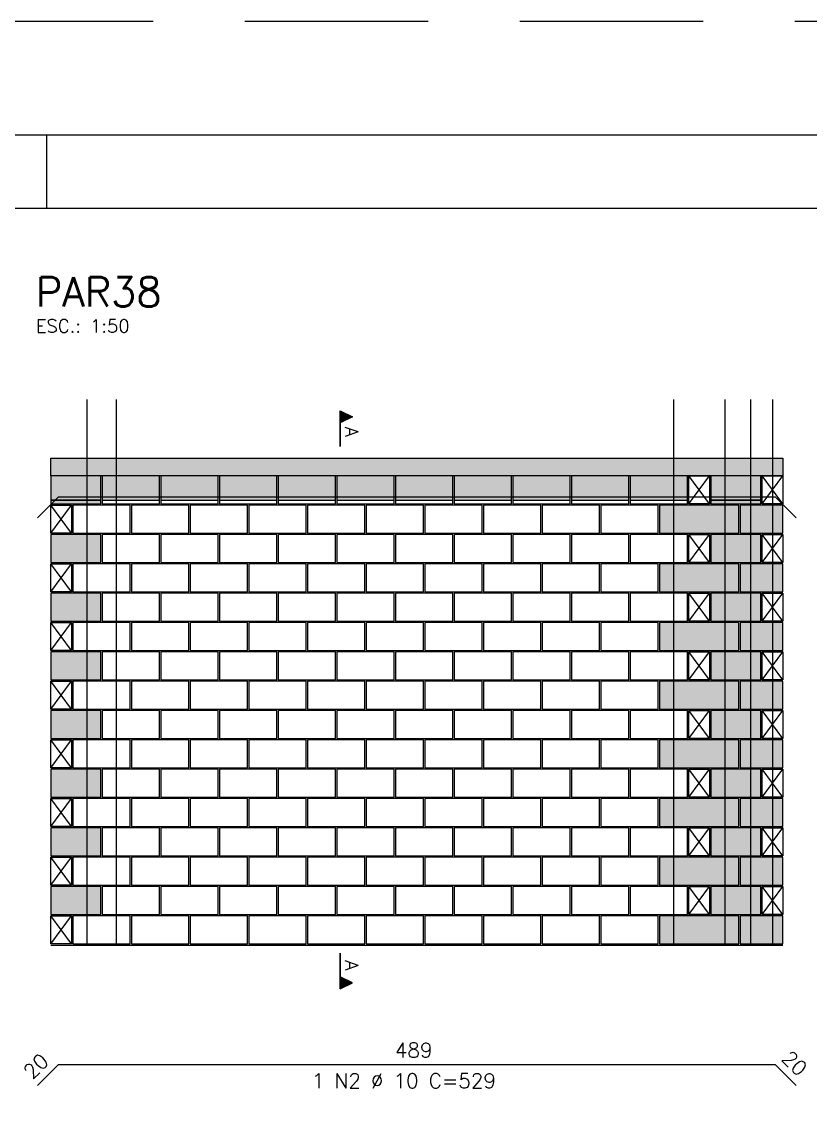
# Model space of a CAD drawing. Extents: x -1.9 to 86, y -1.6 to 60.9.
# Drawn here: x 46.75 to 57.51, y 46.23 to 60.94 of the extents above; entities that cross this region are included whole.
import ezdxf

# ---------------------------------------------------------------- set-up
doc = ezdxf.new("R2010")
doc.units = 0
doc.header["$MEASUREMENT"] = 0
doc.linetypes.add('HIDDEN', pattern=[0.375, 0.25, -0.125])
doc.layers.get('0').update_dxf_attribs({"linetype": 'CONTINUOUS'})
doc.layers.get('Defpoints').update_dxf_attribs({"linetype": 'CONTINUOUS'})
for name, color, linetype in [('ARQ_FOLHA', 7, 'CONTINUOUS'), ('PENA_01', 1, 'CONTINUOUS'), ('PENA_02', 2, 'CONTINUOUS'), ('PENA_03', 3, 'CONTINUOUS'), ('PENA_05', 5, 'CONTINUOUS'), ('PENA_06', 6, 'CONTINUOUS'), ('PENA_09', 254, 'CONTINUOUS'), ('PENA_11', 252, 'CONTINUOUS'), ('PENA_19', 240, 'CONTINUOUS'), ('PENA_21', 100, 'CONTINUOUS'), ('PENA_27', 21, 'CONTINUOUS')]:
    doc.layers.add(name, color=color, linetype=linetype)
doc.styles.get("Standard").update_dxf_attribs({"font": 'ROMANS.SHX'})

# ---------------------------------------------------------------- blocks, each defined once
blk = doc.blocks.new('FOLHA A1 - 841 X 594')
at = {"layer": 'ARQ_FOLHA', "color": 1}
blk.add_line((-370, 584), (-370, 594), dxfattribs=at)
for points in [[(-841, 0), (0, 0), (0, 594), (-841, 594)], [(-816, 10), (-10, 10), (-10, 584), (-816, 584)]]:
    blk.add_lwpolyline(points, close=True, dxfattribs=at)
at = {"layer": 'Defpoints', "color": 8, "linetype": 'HIDDEN', "ltscale": 100}
blk.add_lwpolyline([(-860.5, 609.5), (-860.5, -15.5), (19.5, -15.5), (19.5, 609.5)], close=True, dxfattribs=at)
blk = doc.blocks.new('*U24')
blk.add_blockref('FOLHA A1 - 841 X 594', (0, 0))

msp = doc.modelspace()

# ---------------------------------------------------------------- linework, layer by layer
at = {"layer": 'PENA_01', "linetype": 'Continuous'}
for p, q in [((47.15348, 54.417369), (47.83348, 54.417369)), ((47.85348, 54.417369), (48.63348, 54.417369)), ((48.65348, 54.417369), (49.43348, 54.417369)), ((49.45348, 54.417369), (50.23348, 54.417369)), ((50.25348, 54.417369), (51.03348, 54.417369)), ((51.05348, 54.417369), (51.83348, 54.417369)), ((51.85348, 54.417369), (52.63348, 54.417369)), ((52.65348, 54.417369), (53.43348, 54.417369)), ((53.45348, 54.417369), (54.23348, 54.417369)), ((54.25348, 54.417369), (55.03348, 54.417369)), ((55.05348, 54.417369), (55.83348, 54.417369)), ((56.15348, 54.417369), (56.83348, 54.417369))]:
    msp.add_line(p, q, dxfattribs=at)
at = {"layer": 'PENA_02', "linetype": 'Continuous'}
for p, q in [((55.85348, 54.367369), (55.85348, 54.747369)), ((55.85348, 54.747369), (56.13348, 54.747369)), ((56.13348, 54.747369), (56.13348, 54.367369)), ((56.85348, 54.367369), (56.85348, 54.747369)), ((56.85348, 54.747369), (57.13348, 54.747369)), ((57.13348, 54.747369), (57.13348, 54.367369)), ((47.15348, 53.967369), (47.15348, 54.347369)), ((47.15348, 54.347369), (47.43348, 54.347369)), ((47.43348, 54.347369), (47.43348, 53.967369)), ((56.13348, 54.367369), (55.85348, 54.367369)), ((57.13348, 54.367369), (56.85348, 54.367369)), ((47.43348, 53.967369), (47.15348, 53.967369)), ((55.85348, 53.567369), (55.85348, 53.947369)), ((55.85348, 53.947369), (56.13348, 53.947369)), ((56.13348, 53.947369), (56.13348, 53.567369)), ((56.85348, 53.567369), (56.85348, 53.947369)), ((56.85348, 53.947369), (57.13348, 53.947369)), ((57.13348, 53.947369), (57.13348, 53.567369)), ((56.13348, 53.567369), (55.85348, 53.567369)), ((57.13348, 53.567369), (56.85348, 53.567369)), ((47.15348, 53.167369), (47.15348, 53.547369)), ((47.15348, 53.547369), (47.43348, 53.547369)), ((47.43348, 53.547369), (47.43348, 53.167369)), ((47.43348, 53.167369), (47.15348, 53.167369)), ((55.85348, 52.767369), (55.85348, 53.147369)), ((55.85348, 53.147369), (56.13348, 53.147369)), ((56.13348, 53.147369), (56.13348, 52.767369)), ((56.85348, 52.767369), (56.85348, 53.147369)), ((56.85348, 53.147369), (57.13348, 53.147369)), ((57.13348, 53.147369), (57.13348, 52.767369)), ((47.15348, 52.367369), (47.15348, 52.747369)), ((47.15348, 52.747369), (47.43348, 52.747369)), ((47.43348, 52.747369), (47.43348, 52.367369)), ((56.13348, 52.767369), (55.85348, 52.767369)), ((57.13348, 52.767369), (56.85348, 52.767369)), ((47.43348, 52.367369), (47.15348, 52.367369)), ((55.85348, 51.967369), (55.85348, 52.347369)), ((55.85348, 52.347369), (56.13348, 52.347369)), ((56.13348, 52.347369), (56.13348, 51.967369)), ((56.85348, 51.967369), (56.85348, 52.347369)), ((56.85348, 52.347369), (57.13348, 52.347369)), ((57.13348, 52.347369), (57.13348, 51.967369)), ((47.15348, 51.567369), (47.15348, 51.947369)), ((47.15348, 51.947369), (47.43348, 51.947369)), ((47.43348, 51.947369), (47.43348, 51.567369)), ((56.13348, 51.967369), (55.85348, 51.967369)), ((57.13348, 51.967369), (56.85348, 51.967369)), ((47.43348, 51.567369), (47.15348, 51.567369)), ((55.85348, 51.167369), (55.85348, 51.547369)), ((55.85348, 51.547369), (56.13348, 51.547369)), ((56.13348, 51.547369), (56.13348, 51.167369)), ((56.85348, 51.167369), (56.85348, 51.547369)), ((56.85348, 51.547369), (57.13348, 51.547369)), ((57.13348, 51.547369), (57.13348, 51.167369)), ((47.15348, 50.767369), (47.15348, 51.147369)), ((47.15348, 51.147369), (47.43348, 51.147369)), ((47.43348, 51.147369), (47.43348, 50.767369)), ((56.13348, 51.167369), (55.85348, 51.167369)), ((57.13348, 51.167369), (56.85348, 51.167369)), ((47.43348, 50.767369), (47.15348, 50.767369)), ((55.85348, 50.367369), (55.85348, 50.747369)), ((55.85348, 50.747369), (56.13348, 50.747369)), ((56.13348, 50.747369), (56.13348, 50.367369)), ((56.85348, 50.367369), (56.85348, 50.747369)), ((56.85348, 50.747369), (57.13348, 50.747369)), ((57.13348, 50.747369), (57.13348, 50.367369)), ((47.15348, 49.967369), (47.15348, 50.347369)), ((47.15348, 50.347369), (47.43348, 50.347369)), ((47.43348, 50.347369), (47.43348, 49.967369)), ((56.13348, 50.367369), (55.85348, 50.367369)), ((57.13348, 50.367369), (56.85348, 50.367369)), ((47.43348, 49.967369), (47.15348, 49.967369)), ((55.85348, 49.567369), (55.85348, 49.947369)), ((55.85348, 49.947369), (56.13348, 49.947369)), ((56.13348, 49.947369), (56.13348, 49.567369)), ((56.85348, 49.567369), (56.85348, 49.947369)), ((56.85348, 49.947369), (57.13348, 49.947369)), ((57.13348, 49.947369), (57.13348, 49.567369)), ((47.15348, 49.167369), (47.15348, 49.547369)), ((47.15348, 49.547369), (47.43348, 49.547369)), ((47.15348, 49.167369), (47.15348, 49.547369)), ((47.15348, 49.547369), (47.43348, 49.547369)), ((47.43348, 49.547369), (47.43348, 49.167369)), ((47.43348, 49.547369), (47.43348, 49.167369)), ((56.13348, 49.567369), (55.85348, 49.567369)), ((57.13348, 49.567369), (56.85348, 49.567369)), ((47.43348, 49.167369), (47.15348, 49.167369)), ((47.43348, 49.167369), (47.15348, 49.167369)), ((55.85348, 48.767369), (55.85348, 49.147369)), ((55.85348, 49.147369), (56.13348, 49.147369)), ((56.13348, 49.147369), (56.13348, 48.767369)), ((56.85348, 48.767369), (56.85348, 49.147369)), ((56.85348, 49.147369), (57.13348, 49.147369)), ((57.13348, 49.147369), (57.13348, 48.767369)), ((47.15348, 48.367369), (47.15348, 48.747369)), ((47.15348, 48.747369), (47.43348, 48.747369)), ((47.43348, 48.747369), (47.43348, 48.367369)), ((56.13348, 48.767369), (55.85348, 48.767369)), ((57.13348, 48.767369), (56.85348, 48.767369)), ((47.43348, 48.367369), (47.15348, 48.367369)), ((47.15348, 48.347369), (57.13348, 48.347369))]:
    msp.add_line(p, q, dxfattribs=at)
for points in [[(47.15348, 54.747369), (47.15348, 54.987369), (57.13348, 54.987369), (57.13348, 54.747369), (47.15348, 54.747369)], [(47.15348, 54.367369), (47.83348, 54.367369), (47.83348, 54.747369), (47.15348, 54.747369), (47.15348, 54.367369)], [(47.85348, 54.367369), (48.63348, 54.367369), (48.63348, 54.747369), (47.85348, 54.747369), (47.85348, 54.367369)], [(48.65348, 54.367369), (49.43348, 54.367369), (49.43348, 54.747369), (48.65348, 54.747369), (48.65348, 54.367369)], [(49.45348, 54.367369), (50.23348, 54.367369), (50.23348, 54.747369), (49.45348, 54.747369), (49.45348, 54.367369)], [(50.25348, 54.367369), (51.03348, 54.367369), (51.03348, 54.747369), (50.25348, 54.747369), (50.25348, 54.367369)], [(51.05348, 54.367369), (51.83348, 54.367369), (51.83348, 54.747369), (51.05348, 54.747369), (51.05348, 54.367369)], [(51.85348, 54.367369), (52.63348, 54.367369), (52.63348, 54.747369), (51.85348, 54.747369), (51.85348, 54.367369)], [(52.65348, 54.367369), (53.43348, 54.367369), (53.43348, 54.747369), (52.65348, 54.747369), (52.65348, 54.367369)], [(53.45348, 54.367369), (54.23348, 54.367369), (54.23348, 54.747369), (53.45348, 54.747369), (53.45348, 54.367369)], [(54.25348, 54.367369), (55.03348, 54.367369), (55.03348, 54.747369), (54.25348, 54.747369), (54.25348, 54.367369)], [(55.05348, 54.367369), (55.83348, 54.367369), (55.83348, 54.747369), (55.05348, 54.747369), (55.05348, 54.367369)], [(56.15348, 54.367369), (56.83348, 54.367369), (56.83348, 54.747369), (56.15348, 54.747369), (56.15348, 54.367369)], [(47.45348, 53.967369), (48.23348, 53.967369), (48.23348, 54.347369), (47.45348, 54.347369), (47.45348, 53.967369)], [(48.25348, 53.967369), (49.03348, 53.967369), (49.03348, 54.347369), (48.25348, 54.347369), (48.25348, 53.967369)], [(49.05348, 53.967369), (49.83348, 53.967369), (49.83348, 54.347369), (49.05348, 54.347369), (49.05348, 53.967369)], [(49.85348, 53.967369), (50.63348, 53.967369), (50.63348, 54.347369), (49.85348, 54.347369), (49.85348, 53.967369)], [(50.65348, 53.967369), (51.43348, 53.967369), (51.43348, 54.347369), (50.65348, 54.347369), (50.65348, 53.967369)], [(51.45348, 53.967369), (52.23348, 53.967369), (52.23348, 54.347369), (51.45348, 54.347369), (51.45348, 53.967369)], [(52.25348, 53.967369), (53.03348, 53.967369), (53.03348, 54.347369), (52.25348, 54.347369), (52.25348, 53.967369)], [(53.05348, 53.967369), (53.83348, 53.967369), (53.83348, 54.347369), (53.05348, 54.347369), (53.05348, 53.967369)], [(53.85348, 53.967369), (54.63348, 53.967369), (54.63348, 54.347369), (53.85348, 54.347369), (53.85348, 53.967369)], [(54.65348, 53.967369), (55.43348, 53.967369), (55.43348, 54.347369), (54.65348, 54.347369), (54.65348, 53.967369)], [(55.45348, 53.967369), (56.53348, 53.967369), (56.53348, 54.347369), (55.45348, 54.347369), (55.45348, 53.967369)], [(56.55348, 53.967369), (57.13348, 53.967369), (57.13348, 54.347369), (56.55348, 54.347369), (56.55348, 53.967369)], [(47.15348, 53.567369), (47.83348, 53.567369), (47.83348, 53.947369), (47.15348, 53.947369), (47.15348, 53.567369)], [(47.85348, 53.567369), (48.63348, 53.567369), (48.63348, 53.947369), (47.85348, 53.947369), (47.85348, 53.567369)], [(48.65348, 53.567369), (49.43348, 53.567369), (49.43348, 53.947369), (48.65348, 53.947369), (48.65348, 53.567369)], [(49.45348, 53.567369), (50.23348, 53.567369), (50.23348, 53.947369), (49.45348, 53.947369), (49.45348, 53.567369)], [(50.25348, 53.567369), (51.03348, 53.567369), (51.03348, 53.947369), (50.25348, 53.947369), (50.25348, 53.567369)], [(51.05348, 53.567369), (51.83348, 53.567369), (51.83348, 53.947369), (51.05348, 53.947369), (51.05348, 53.567369)], [(51.85348, 53.567369), (52.63348, 53.567369), (52.63348, 53.947369), (51.85348, 53.947369), (51.85348, 53.567369)], [(52.65348, 53.567369), (53.43348, 53.567369), (53.43348, 53.947369), (52.65348, 53.947369), (52.65348, 53.567369)], [(53.45348, 53.567369), (54.23348, 53.567369), (54.23348, 53.947369), (53.45348, 53.947369), (53.45348, 53.567369)], [(54.25348, 53.567369), (55.03348, 53.567369), (55.03348, 53.947369), (54.25348, 53.947369), (54.25348, 53.567369)], [(55.05348, 53.567369), (55.83348, 53.567369), (55.83348, 53.947369), (55.05348, 53.947369), (55.05348, 53.567369)], [(56.15348, 53.567369), (56.83348, 53.567369), (56.83348, 53.947369), (56.15348, 53.947369), (56.15348, 53.567369)], [(47.45348, 53.167369), (48.23348, 53.167369), (48.23348, 53.547369), (47.45348, 53.547369), (47.45348, 53.167369)], [(48.25348, 53.167369), (49.03348, 53.167369), (49.03348, 53.547369), (48.25348, 53.547369), (48.25348, 53.167369)], [(49.05348, 53.167369), (49.83348, 53.167369), (49.83348, 53.547369), (49.05348, 53.547369), (49.05348, 53.167369)], [(49.85348, 53.167369), (50.63348, 53.167369), (50.63348, 53.547369), (49.85348, 53.547369), (49.85348, 53.167369)], [(50.65348, 53.167369), (51.43348, 53.167369), (51.43348, 53.547369), (50.65348, 53.547369), (50.65348, 53.167369)], [(51.45348, 53.167369), (52.23348, 53.167369), (52.23348, 53.547369), (51.45348, 53.547369), (51.45348, 53.167369)], [(52.25348, 53.167369), (53.03348, 53.167369), (53.03348, 53.547369), (52.25348, 53.547369), (52.25348, 53.167369)], [(53.05348, 53.167369), (53.83348, 53.167369), (53.83348, 53.547369), (53.05348, 53.547369), (53.05348, 53.167369)], [(53.85348, 53.167369), (54.63348, 53.167369), (54.63348, 53.547369), (53.85348, 53.547369), (53.85348, 53.167369)], [(54.65348, 53.167369), (55.43348, 53.167369), (55.43348, 53.547369), (54.65348, 53.547369), (54.65348, 53.167369)], [(55.45348, 53.167369), (56.53348, 53.167369), (56.53348, 53.547369), (55.45348, 53.547369), (55.45348, 53.167369)], [(56.55348, 53.167369), (57.13348, 53.167369), (57.13348, 53.547369), (56.55348, 53.547369), (56.55348, 53.167369)], [(47.15348, 52.767369), (47.83348, 52.767369), (47.83348, 53.147369), (47.15348, 53.147369), (47.15348, 52.767369)], [(47.85348, 52.767369), (48.63348, 52.767369), (48.63348, 53.147369), (47.85348, 53.147369), (47.85348, 52.767369)], [(48.65348, 52.767369), (49.43348, 52.767369), (49.43348, 53.147369), (48.65348, 53.147369), (48.65348, 52.767369)], [(49.45348, 52.767369), (50.23348, 52.767369), (50.23348, 53.147369), (49.45348, 53.147369), (49.45348, 52.767369)], [(50.25348, 52.767369), (51.03348, 52.767369), (51.03348, 53.147369), (50.25348, 53.147369), (50.25348, 52.767369)], [(51.05348, 52.767369), (51.83348, 52.767369), (51.83348, 53.147369), (51.05348, 53.147369), (51.05348, 52.767369)], [(51.85348, 52.767369), (52.63348, 52.767369), (52.63348, 53.147369), (51.85348, 53.147369), (51.85348, 52.767369)], [(52.65348, 52.767369), (53.43348, 52.767369), (53.43348, 53.147369), (52.65348, 53.147369), (52.65348, 52.767369)], [(53.45348, 52.767369), (54.23348, 52.767369), (54.23348, 53.147369), (53.45348, 53.147369), (53.45348, 52.767369)], [(54.25348, 52.767369), (55.03348, 52.767369), (55.03348, 53.147369), (54.25348, 53.147369), (54.25348, 52.767369)], [(55.05348, 52.767369), (55.83348, 52.767369), (55.83348, 53.147369), (55.05348, 53.147369), (55.05348, 52.767369)], [(56.15348, 52.767369), (56.83348, 52.767369), (56.83348, 53.147369), (56.15348, 53.147369), (56.15348, 52.767369)], [(47.45348, 52.367369), (48.23348, 52.367369), (48.23348, 52.747369), (47.45348, 52.747369), (47.45348, 52.367369)], [(48.25348, 52.367369), (49.03348, 52.367369), (49.03348, 52.747369), (48.25348, 52.747369), (48.25348, 52.367369)], [(49.05348, 52.367369), (49.83348, 52.367369), (49.83348, 52.747369), (49.05348, 52.747369), (49.05348, 52.367369)], [(49.85348, 52.367369), (50.63348, 52.367369), (50.63348, 52.747369), (49.85348, 52.747369), (49.85348, 52.367369)], [(50.65348, 52.367369), (51.43348, 52.367369), (51.43348, 52.747369), (50.65348, 52.747369), (50.65348, 52.367369)], [(51.45348, 52.367369), (52.23348, 52.367369), (52.23348, 52.747369), (51.45348, 52.747369), (51.45348, 52.367369)], [(52.25348, 52.367369), (53.03348, 52.367369), (53.03348, 52.747369), (52.25348, 52.747369), (52.25348, 52.367369)], [(53.05348, 52.367369), (53.83348, 52.367369), (53.83348, 52.747369), (53.05348, 52.747369), (53.05348, 52.367369)], [(53.85348, 52.367369), (54.63348, 52.367369), (54.63348, 52.747369), (53.85348, 52.747369), (53.85348, 52.367369)], [(54.65348, 52.367369), (55.43348, 52.367369), (55.43348, 52.747369), (54.65348, 52.747369), (54.65348, 52.367369)], [(55.45348, 52.367369), (56.53348, 52.367369), (56.53348, 52.747369), (55.45348, 52.747369), (55.45348, 52.367369)], [(56.55348, 52.367369), (57.13348, 52.367369), (57.13348, 52.747369), (56.55348, 52.747369), (56.55348, 52.367369)], [(47.15348, 51.967369), (47.83348, 51.967369), (47.83348, 52.347369), (47.15348, 52.347369), (47.15348, 51.967369)], [(47.85348, 51.967369), (48.63348, 51.967369), (48.63348, 52.347369), (47.85348, 52.347369), (47.85348, 51.967369)], [(48.65348, 51.967369), (49.43348, 51.967369), (49.43348, 52.347369), (48.65348, 52.347369), (48.65348, 51.967369)], [(49.45348, 51.967369), (50.23348, 51.967369), (50.23348, 52.347369), (49.45348, 52.347369), (49.45348, 51.967369)], [(50.25348, 51.967369), (51.03348, 51.967369), (51.03348, 52.347369), (50.25348, 52.347369), (50.25348, 51.967369)], [(51.05348, 51.967369), (51.83348, 51.967369), (51.83348, 52.347369), (51.05348, 52.347369), (51.05348, 51.967369)], [(51.85348, 51.967369), (52.63348, 51.967369), (52.63348, 52.347369), (51.85348, 52.347369), (51.85348, 51.967369)], [(52.65348, 51.967369), (53.43348, 51.967369), (53.43348, 52.347369), (52.65348, 52.347369), (52.65348, 51.967369)], [(53.45348, 51.967369), (54.23348, 51.967369), (54.23348, 52.347369), (53.45348, 52.347369), (53.45348, 51.967369)], [(54.25348, 51.967369), (55.03348, 51.967369), (55.03348, 52.347369), (54.25348, 52.347369), (54.25348, 51.967369)], [(55.05348, 51.967369), (55.83348, 51.967369), (55.83348, 52.347369), (55.05348, 52.347369), (55.05348, 51.967369)], [(56.15348, 51.967369), (56.83348, 51.967369), (56.83348, 52.347369), (56.15348, 52.347369), (56.15348, 51.967369)], [(47.45348, 51.567369), (48.23348, 51.567369), (48.23348, 51.947369), (47.45348, 51.947369), (47.45348, 51.567369)], [(48.25348, 51.567369), (49.03348, 51.567369), (49.03348, 51.947369), (48.25348, 51.947369), (48.25348, 51.567369)], [(49.05348, 51.567369), (49.83348, 51.567369), (49.83348, 51.947369), (49.05348, 51.947369), (49.05348, 51.567369)], [(49.85348, 51.567369), (50.63348, 51.567369), (50.63348, 51.947369), (49.85348, 51.947369), (49.85348, 51.567369)], [(50.65348, 51.567369), (51.43348, 51.567369), (51.43348, 51.947369), (50.65348, 51.947369), (50.65348, 51.567369)], [(51.45348, 51.567369), (52.23348, 51.567369), (52.23348, 51.947369), (51.45348, 51.947369), (51.45348, 51.567369)], [(52.25348, 51.567369), (53.03348, 51.567369), (53.03348, 51.947369), (52.25348, 51.947369), (52.25348, 51.567369)], [(53.05348, 51.567369), (53.83348, 51.567369), (53.83348, 51.947369), (53.05348, 51.947369), (53.05348, 51.567369)], [(53.85348, 51.567369), (54.63348, 51.567369), (54.63348, 51.947369), (53.85348, 51.947369), (53.85348, 51.567369)], [(54.65348, 51.567369), (55.43348, 51.567369), (55.43348, 51.947369), (54.65348, 51.947369), (54.65348, 51.567369)], [(55.45348, 51.567369), (56.53348, 51.567369), (56.53348, 51.947369), (55.45348, 51.947369), (55.45348, 51.567369)], [(56.55348, 51.567369), (57.13348, 51.567369), (57.13348, 51.947369), (56.55348, 51.947369), (56.55348, 51.567369)], [(47.15348, 51.167369), (47.83348, 51.167369), (47.83348, 51.547369), (47.15348, 51.547369), (47.15348, 51.167369)], [(47.85348, 51.167369), (48.63348, 51.167369), (48.63348, 51.547369), (47.85348, 51.547369), (47.85348, 51.167369)], [(48.65348, 51.167369), (49.43348, 51.167369), (49.43348, 51.547369), (48.65348, 51.547369), (48.65348, 51.167369)], [(49.45348, 51.167369), (50.23348, 51.167369), (50.23348, 51.547369), (49.45348, 51.547369), (49.45348, 51.167369)], [(50.25348, 51.167369), (51.03348, 51.167369), (51.03348, 51.547369), (50.25348, 51.547369), (50.25348, 51.167369)], [(51.05348, 51.167369), (51.83348, 51.167369), (51.83348, 51.547369), (51.05348, 51.547369), (51.05348, 51.167369)], [(51.85348, 51.167369), (52.63348, 51.167369), (52.63348, 51.547369), (51.85348, 51.547369), (51.85348, 51.167369)], [(52.65348, 51.167369), (53.43348, 51.167369), (53.43348, 51.547369), (52.65348, 51.547369), (52.65348, 51.167369)], [(53.45348, 51.167369), (54.23348, 51.167369), (54.23348, 51.547369), (53.45348, 51.547369), (53.45348, 51.167369)], [(54.25348, 51.167369), (55.03348, 51.167369), (55.03348, 51.547369), (54.25348, 51.547369), (54.25348, 51.167369)], [(55.05348, 51.167369), (55.83348, 51.167369), (55.83348, 51.547369), (55.05348, 51.547369), (55.05348, 51.167369)], [(56.15348, 51.167369), (56.83348, 51.167369), (56.83348, 51.547369), (56.15348, 51.547369), (56.15348, 51.167369)], [(47.45348, 50.767369), (48.23348, 50.767369), (48.23348, 51.147369), (47.45348, 51.147369), (47.45348, 50.767369)], [(48.25348, 50.767369), (49.03348, 50.767369), (49.03348, 51.147369), (48.25348, 51.147369), (48.25348, 50.767369)], [(49.05348, 50.767369), (49.83348, 50.767369), (49.83348, 51.147369), (49.05348, 51.147369), (49.05348, 50.767369)], [(49.85348, 50.767369), (50.63348, 50.767369), (50.63348, 51.147369), (49.85348, 51.147369), (49.85348, 50.767369)], [(50.65348, 50.767369), (51.43348, 50.767369), (51.43348, 51.147369), (50.65348, 51.147369), (50.65348, 50.767369)], [(51.45348, 50.767369), (52.23348, 50.767369), (52.23348, 51.147369), (51.45348, 51.147369), (51.45348, 50.767369)], [(52.25348, 50.767369), (53.03348, 50.767369), (53.03348, 51.147369), (52.25348, 51.147369), (52.25348, 50.767369)], [(53.05348, 50.767369), (53.83348, 50.767369), (53.83348, 51.147369), (53.05348, 51.147369), (53.05348, 50.767369)], [(53.85348, 50.767369), (54.63348, 50.767369), (54.63348, 51.147369), (53.85348, 51.147369), (53.85348, 50.767369)], [(54.65348, 50.767369), (55.43348, 50.767369), (55.43348, 51.147369), (54.65348, 51.147369), (54.65348, 50.767369)], [(55.45348, 50.767369), (56.53348, 50.767369), (56.53348, 51.147369), (55.45348, 51.147369), (55.45348, 50.767369)], [(56.55348, 50.767369), (57.13348, 50.767369), (57.13348, 51.147369), (56.55348, 51.147369), (56.55348, 50.767369)], [(47.15348, 50.367369), (47.83348, 50.367369), (47.83348, 50.747369), (47.15348, 50.747369), (47.15348, 50.367369)], [(47.85348, 50.367369), (48.63348, 50.367369), (48.63348, 50.747369), (47.85348, 50.747369), (47.85348, 50.367369)], [(48.65348, 50.367369), (49.43348, 50.367369), (49.43348, 50.747369), (48.65348, 50.747369), (48.65348, 50.367369)], [(49.45348, 50.367369), (50.23348, 50.367369), (50.23348, 50.747369), (49.45348, 50.747369), (49.45348, 50.367369)], [(50.25348, 50.367369), (51.03348, 50.367369), (51.03348, 50.747369), (50.25348, 50.747369), (50.25348, 50.367369)], [(51.05348, 50.367369), (51.83348, 50.367369), (51.83348, 50.747369), (51.05348, 50.747369), (51.05348, 50.367369)], [(51.85348, 50.367369), (52.63348, 50.367369), (52.63348, 50.747369), (51.85348, 50.747369), (51.85348, 50.367369)], [(52.65348, 50.367369), (53.43348, 50.367369), (53.43348, 50.747369), (52.65348, 50.747369), (52.65348, 50.367369)], [(53.45348, 50.367369), (54.23348, 50.367369), (54.23348, 50.747369), (53.45348, 50.747369), (53.45348, 50.367369)], [(54.25348, 50.367369), (55.03348, 50.367369), (55.03348, 50.747369), (54.25348, 50.747369), (54.25348, 50.367369)], [(55.05348, 50.367369), (55.83348, 50.367369), (55.83348, 50.747369), (55.05348, 50.747369), (55.05348, 50.367369)], [(56.15348, 50.367369), (56.83348, 50.367369), (56.83348, 50.747369), (56.15348, 50.747369), (56.15348, 50.367369)], [(47.45348, 49.967369), (48.23348, 49.967369), (48.23348, 50.347369), (47.45348, 50.347369), (47.45348, 49.967369)], [(48.25348, 49.967369), (49.03348, 49.967369), (49.03348, 50.347369), (48.25348, 50.347369), (48.25348, 49.967369)], [(49.05348, 49.967369), (49.83348, 49.967369), (49.83348, 50.347369), (49.05348, 50.347369), (49.05348, 49.967369)], [(49.85348, 49.967369), (50.63348, 49.967369), (50.63348, 50.347369), (49.85348, 50.347369), (49.85348, 49.967369)], [(50.65348, 49.967369), (51.43348, 49.967369), (51.43348, 50.347369), (50.65348, 50.347369), (50.65348, 49.967369)], [(51.45348, 49.967369), (52.23348, 49.967369), (52.23348, 50.347369), (51.45348, 50.347369), (51.45348, 49.967369)], [(52.25348, 49.967369), (53.03348, 49.967369), (53.03348, 50.347369), (52.25348, 50.347369), (52.25348, 49.967369)], [(53.05348, 49.967369), (53.83348, 49.967369), (53.83348, 50.347369), (53.05348, 50.347369), (53.05348, 49.967369)], [(53.85348, 49.967369), (54.63348, 49.967369), (54.63348, 50.347369), (53.85348, 50.347369), (53.85348, 49.967369)], [(54.65348, 49.967369), (55.43348, 49.967369), (55.43348, 50.347369), (54.65348, 50.347369), (54.65348, 49.967369)], [(55.45348, 49.967369), (56.53348, 49.967369), (56.53348, 50.347369), (55.45348, 50.347369), (55.45348, 49.967369)], [(56.55348, 49.967369), (57.13348, 49.967369), (57.13348, 50.347369), (56.55348, 50.347369), (56.55348, 49.967369)], [(47.15348, 49.567369), (47.83348, 49.567369), (47.83348, 49.947369), (47.15348, 49.947369), (47.15348, 49.567369)], [(47.85348, 49.567369), (48.63348, 49.567369), (48.63348, 49.947369), (47.85348, 49.947369), (47.85348, 49.567369)], [(48.65348, 49.567369), (49.43348, 49.567369), (49.43348, 49.947369), (48.65348, 49.947369), (48.65348, 49.567369)], [(49.45348, 49.567369), (50.23348, 49.567369), (50.23348, 49.947369), (49.45348, 49.947369), (49.45348, 49.567369)], [(50.25348, 49.567369), (51.03348, 49.567369), (51.03348, 49.947369), (50.25348, 49.947369), (50.25348, 49.567369)], [(51.05348, 49.567369), (51.83348, 49.567369), (51.83348, 49.947369), (51.05348, 49.947369), (51.05348, 49.567369)], [(51.85348, 49.567369), (52.63348, 49.567369), (52.63348, 49.947369), (51.85348, 49.947369), (51.85348, 49.567369)], [(52.65348, 49.567369), (53.43348, 49.567369), (53.43348, 49.947369), (52.65348, 49.947369), (52.65348, 49.567369)], [(53.45348, 49.567369), (54.23348, 49.567369), (54.23348, 49.947369), (53.45348, 49.947369), (53.45348, 49.567369)], [(54.25348, 49.567369), (55.03348, 49.567369), (55.03348, 49.947369), (54.25348, 49.947369), (54.25348, 49.567369)], [(55.05348, 49.567369), (55.83348, 49.567369), (55.83348, 49.947369), (55.05348, 49.947369), (55.05348, 49.567369)], [(56.15348, 49.567369), (56.83348, 49.567369), (56.83348, 49.947369), (56.15348, 49.947369), (56.15348, 49.567369)], [(47.45348, 49.167369), (48.23348, 49.167369), (48.23348, 49.547369), (47.45348, 49.547369), (47.45348, 49.167369)], [(48.25348, 49.167369), (49.03348, 49.167369), (49.03348, 49.547369), (48.25348, 49.547369), (48.25348, 49.167369)], [(49.05348, 49.167369), (49.83348, 49.167369), (49.83348, 49.547369), (49.05348, 49.547369), (49.05348, 49.167369)], [(49.85348, 49.167369), (50.63348, 49.167369), (50.63348, 49.547369), (49.85348, 49.547369), (49.85348, 49.167369)], [(50.65348, 49.167369), (51.43348, 49.167369), (51.43348, 49.547369), (50.65348, 49.547369), (50.65348, 49.167369)], [(51.45348, 49.167369), (52.23348, 49.167369), (52.23348, 49.547369), (51.45348, 49.547369), (51.45348, 49.167369)], [(52.25348, 49.167369), (53.03348, 49.167369), (53.03348, 49.547369), (52.25348, 49.547369), (52.25348, 49.167369)], [(53.05348, 49.167369), (53.83348, 49.167369), (53.83348, 49.547369), (53.05348, 49.547369), (53.05348, 49.167369)], [(53.85348, 49.167369), (54.63348, 49.167369), (54.63348, 49.547369), (53.85348, 49.547369), (53.85348, 49.167369)], [(54.65348, 49.167369), (55.43348, 49.167369), (55.43348, 49.547369), (54.65348, 49.547369), (54.65348, 49.167369)], [(55.45348, 49.167369), (56.53348, 49.167369), (56.53348, 49.547369), (55.45348, 49.547369), (55.45348, 49.167369)], [(56.55348, 49.167369), (57.13348, 49.167369), (57.13348, 49.547369), (56.55348, 49.547369), (56.55348, 49.167369)], [(47.15348, 48.767369), (47.83348, 48.767369), (47.83348, 49.147369), (47.15348, 49.147369), (47.15348, 48.767369)], [(47.85348, 48.767369), (48.63348, 48.767369), (48.63348, 49.147369), (47.85348, 49.147369), (47.85348, 48.767369)], [(48.65348, 48.767369), (49.43348, 48.767369), (49.43348, 49.147369), (48.65348, 49.147369), (48.65348, 48.767369)], [(49.45348, 48.767369), (50.23348, 48.767369), (50.23348, 49.147369), (49.45348, 49.147369), (49.45348, 48.767369)], [(50.25348, 48.767369), (51.03348, 48.767369), (51.03348, 49.147369), (50.25348, 49.147369), (50.25348, 48.767369)], [(51.05348, 48.767369), (51.83348, 48.767369), (51.83348, 49.147369), (51.05348, 49.147369), (51.05348, 48.767369)], [(51.85348, 48.767369), (52.63348, 48.767369), (52.63348, 49.147369), (51.85348, 49.147369), (51.85348, 48.767369)], [(52.65348, 48.767369), (53.43348, 48.767369), (53.43348, 49.147369), (52.65348, 49.147369), (52.65348, 48.767369)], [(53.45348, 48.767369), (54.23348, 48.767369), (54.23348, 49.147369), (53.45348, 49.147369), (53.45348, 48.767369)], [(54.25348, 48.767369), (55.03348, 48.767369), (55.03348, 49.147369), (54.25348, 49.147369), (54.25348, 48.767369)], [(55.05348, 48.767369), (55.83348, 48.767369), (55.83348, 49.147369), (55.05348, 49.147369), (55.05348, 48.767369)], [(56.15348, 48.767369), (56.83348, 48.767369), (56.83348, 49.147369), (56.15348, 49.147369), (56.15348, 48.767369)], [(47.45348, 48.367369), (48.23348, 48.367369), (48.23348, 48.747369), (47.45348, 48.747369), (47.45348, 48.367369)], [(48.25348, 48.367369), (49.03348, 48.367369), (49.03348, 48.747369), (48.25348, 48.747369), (48.25348, 48.367369)], [(49.05348, 48.367369), (49.83348, 48.367369), (49.83348, 48.747369), (49.05348, 48.747369), (49.05348, 48.367369)], [(49.85348, 48.367369), (50.63348, 48.367369), (50.63348, 48.747369), (49.85348, 48.747369), (49.85348, 48.367369)], [(50.65348, 48.367369), (51.43348, 48.367369), (51.43348, 48.747369), (50.65348, 48.747369), (50.65348, 48.367369)], [(51.45348, 48.367369), (52.23348, 48.367369), (52.23348, 48.747369), (51.45348, 48.747369), (51.45348, 48.367369)], [(52.25348, 48.367369), (53.03348, 48.367369), (53.03348, 48.747369), (52.25348, 48.747369), (52.25348, 48.367369)], [(53.05348, 48.367369), (53.83348, 48.367369), (53.83348, 48.747369), (53.05348, 48.747369), (53.05348, 48.367369)], [(53.85348, 48.367369), (54.63348, 48.367369), (54.63348, 48.747369), (53.85348, 48.747369), (53.85348, 48.367369)], [(54.65348, 48.367369), (55.43348, 48.367369), (55.43348, 48.747369), (54.65348, 48.747369), (54.65348, 48.367369)], [(55.45348, 48.367369), (56.53348, 48.367369), (56.53348, 48.747369), (55.45348, 48.747369), (55.45348, 48.367369)], [(56.55348, 48.367369), (57.13348, 48.367369), (57.13348, 48.747369), (56.55348, 48.747369), (56.55348, 48.367369)]]:
    msp.add_lwpolyline(points, dxfattribs=at)
at = {"layer": 'PENA_03', "linetype": 'Continuous'}
for p, q in [((51.099068, 55.148684), (51.099068, 55.635066)), ((51.099068, 55.635066), (51.265001, 55.5521)), ((51.099763, 55.633938), (51.26344, 55.5521)), ((51.099764, 55.633938), (51.099764, 55.470261)), ((51.111832, 55.628684), (51.111832, 55.475515)), ((51.124596, 55.622302), (51.124596, 55.481897)), ((51.13736, 55.61592), (51.13736, 55.488279)), ((51.265001, 55.5521), (51.099763, 55.469481)), ((51.26344, 55.5521), (51.099764, 55.470261)), ((51.099764, 55.469481), (51.099764, 55.148684)), ((51.150124, 55.609538), (51.150124, 55.494661)), ((51.162888, 55.603156), (51.162888, 55.501043)), ((51.175652, 55.596774), (51.175652, 55.507425)), ((51.188416, 55.590392), (51.188416, 55.513807)), ((51.20118, 55.58401), (51.20118, 55.520189)), ((51.213944, 55.577628), (51.213944, 55.526571)), ((51.226708, 55.571246), (51.226708, 55.532953)), ((51.239473, 55.564864), (51.239473, 55.539335)), ((51.252237, 55.558482), (51.252237, 55.545718)), ((56.13348, 54.367369), (55.85348, 54.747369)), ((55.85348, 54.367369), (56.13348, 54.747369)), ((57.13348, 54.367369), (56.85348, 54.747369)), ((56.85348, 54.367369), (57.13348, 54.747369)), ((47.43348, 53.967369), (47.15348, 54.347369)), ((47.15348, 53.967369), (47.43348, 54.347369)), ((56.13348, 53.567369), (55.85348, 53.947369)), ((55.85348, 53.567369), (56.13348, 53.947369)), ((57.13348, 53.567369), (56.85348, 53.947369)), ((56.85348, 53.567369), (57.13348, 53.947369)), ((47.43348, 53.167369), (47.15348, 53.547369)), ((47.15348, 53.167369), (47.43348, 53.547369)), ((56.13348, 52.767369), (55.85348, 53.147369)), ((55.85348, 52.767369), (56.13348, 53.147369)), ((57.13348, 52.767369), (56.85348, 53.147369)), ((56.85348, 52.767369), (57.13348, 53.147369)), ((47.43348, 52.367369), (47.15348, 52.747369)), ((47.15348, 52.367369), (47.43348, 52.747369)), ((56.13348, 51.967369), (55.85348, 52.347369)), ((55.85348, 51.967369), (56.13348, 52.347369)), ((57.13348, 51.967369), (56.85348, 52.347369)), ((56.85348, 51.967369), (57.13348, 52.347369)), ((47.43348, 51.567369), (47.15348, 51.947369)), ((47.15348, 51.567369), (47.43348, 51.947369)), ((56.13348, 51.167369), (55.85348, 51.547369)), ((55.85348, 51.167369), (56.13348, 51.547369)), ((57.13348, 51.167369), (56.85348, 51.547369)), ((56.85348, 51.167369), (57.13348, 51.547369)), ((47.43348, 50.767369), (47.15348, 51.147369)), ((47.15348, 50.767369), (47.43348, 51.147369)), ((56.13348, 50.367369), (55.85348, 50.747369)), ((55.85348, 50.367369), (56.13348, 50.747369)), ((57.13348, 50.367369), (56.85348, 50.747369)), ((56.85348, 50.367369), (57.13348, 50.747369)), ((47.43348, 49.967369), (47.15348, 50.347369)), ((47.15348, 49.967369), (47.43348, 50.347369)), ((56.13348, 49.567369), (55.85348, 49.947369)), ((55.85348, 49.567369), (56.13348, 49.947369)), ((57.13348, 49.567369), (56.85348, 49.947369)), ((56.85348, 49.567369), (57.13348, 49.947369)), ((47.43348, 49.167369), (47.15348, 49.547369)), ((47.15348, 49.167369), (47.43348, 49.547369)), ((47.43348, 49.167369), (47.15348, 49.547369)), ((47.15348, 49.167369), (47.43348, 49.547369)), ((56.13348, 48.767369), (55.85348, 49.147369)), ((55.85348, 48.767369), (56.13348, 49.147369)), ((57.13348, 48.767369), (56.85348, 49.147369)), ((56.85348, 48.767369), (57.13348, 49.147369)), ((47.43348, 48.367369), (47.15348, 48.747369)), ((47.15348, 48.367369), (47.43348, 48.747369)), ((51.099068, 48.236511), (51.099068, 47.750129)), ((51.099764, 47.915714), (51.099764, 48.236511)), ((51.099068, 47.750129), (51.265001, 47.833095)), ((51.265001, 47.833095), (51.099763, 47.915714)), ((51.099763, 47.751257), (51.26344, 47.833095)), ((51.099764, 47.751257), (51.099764, 47.914934)), ((51.26344, 47.833095), (51.099764, 47.914934)), ((51.111832, 47.756511), (51.111832, 47.90968)), ((51.124596, 47.762893), (51.124596, 47.903298)), ((51.13736, 47.769275), (51.13736, 47.896916)), ((51.150124, 47.775657), (51.150124, 47.890534)), ((51.162888, 47.782039), (51.162888, 47.884152)), ((51.175652, 47.788421), (51.175652, 47.87777)), ((51.188416, 47.794803), (51.188416, 47.871388)), ((51.20118, 47.801185), (51.20118, 47.865006)), ((51.213944, 47.807567), (51.213944, 47.858624)), ((51.226708, 47.813949), (51.226708, 47.852242)), ((51.239473, 47.820331), (51.239473, 47.84586)), ((51.252237, 47.826713), (51.252237, 47.839477))]:
    msp.add_line(p, q, dxfattribs=at)
at = {"layer": 'PENA_05', "linetype": 'Continuous'}
for p, q in [((47.25348, 54.457369), (46.970637, 54.174526)), ((57.03348, 54.457369), (47.25348, 54.457369)), ((57.316322, 54.174526), (57.03348, 54.457369)), ((47.25348, 46.717081), (46.970637, 46.434238)), ((57.03348, 46.717081), (47.25348, 46.717081)), ((57.316322, 46.434238), (57.03348, 46.717081))]:
    msp.add_line(p, q, dxfattribs=at)
for points in [[(47.64348, 55.787369), (47.64348, 48.347369)], [(48.04348, 55.787369), (48.04348, 48.347369)], [(55.64348, 55.787369), (55.64348, 48.347369)], [(56.34348, 55.787369), (56.34348, 48.347369)], [(56.69348, 55.787369), (56.69348, 48.347369)], [(56.99348, 55.787369), (56.99348, 48.347369)]]:
    msp.add_lwpolyline(points, dxfattribs=at)
at = {"layer": 'PENA_09', "linetype": 'Continuous'}
for points in [[(47.15348, 54.417369), (47.83348, 54.417369), (47.83348, 54.747369), (47.15348, 54.747369), (47.15348, 54.417369)], [(47.85348, 54.417369), (48.63348, 54.417369), (48.63348, 54.747369), (47.85348, 54.747369), (47.85348, 54.417369)], [(48.65348, 54.417369), (49.43348, 54.417369), (49.43348, 54.747369), (48.65348, 54.747369), (48.65348, 54.417369)], [(49.45348, 54.417369), (50.23348, 54.417369), (50.23348, 54.747369), (49.45348, 54.747369), (49.45348, 54.417369)], [(50.25348, 54.417369), (51.03348, 54.417369), (51.03348, 54.747369), (50.25348, 54.747369), (50.25348, 54.417369)], [(51.05348, 54.417369), (51.83348, 54.417369), (51.83348, 54.747369), (51.05348, 54.747369), (51.05348, 54.417369)], [(51.85348, 54.417369), (52.63348, 54.417369), (52.63348, 54.747369), (51.85348, 54.747369), (51.85348, 54.417369)], [(52.65348, 54.417369), (53.43348, 54.417369), (53.43348, 54.747369), (52.65348, 54.747369), (52.65348, 54.417369)], [(53.45348, 54.417369), (54.23348, 54.417369), (54.23348, 54.747369), (53.45348, 54.747369), (53.45348, 54.417369)], [(54.25348, 54.417369), (55.03348, 54.417369), (55.03348, 54.747369), (54.25348, 54.747369), (54.25348, 54.417369)], [(55.05348, 54.417369), (55.83348, 54.417369), (55.83348, 54.747369), (55.05348, 54.747369), (55.05348, 54.417369)], [(56.15348, 54.417369), (56.83348, 54.417369), (56.83348, 54.747369), (56.15348, 54.747369), (56.15348, 54.417369)]]:
    msp.add_lwpolyline(points, dxfattribs=at)
for points in [[(47.15348, 54.417369), (47.83348, 54.417369), (47.83348, 54.747369)], [(47.15348, 54.417369), (47.83348, 54.747369), (47.15348, 54.747369)], [(47.15348, 54.417369), (47.15348, 54.747369), (47.15348, 54.417369)], [(47.85348, 54.417369), (48.63348, 54.417369), (48.63348, 54.747369)], [(47.85348, 54.417369), (48.63348, 54.747369), (47.85348, 54.747369)], [(47.85348, 54.417369), (47.85348, 54.747369), (47.85348, 54.417369)], [(48.65348, 54.417369), (49.43348, 54.417369), (49.43348, 54.747369)], [(48.65348, 54.417369), (49.43348, 54.747369), (48.65348, 54.747369)], [(48.65348, 54.417369), (48.65348, 54.747369), (48.65348, 54.417369)], [(49.45348, 54.417369), (50.23348, 54.417369), (50.23348, 54.747369)], [(49.45348, 54.417369), (50.23348, 54.747369), (49.45348, 54.747369)], [(49.45348, 54.417369), (49.45348, 54.747369), (49.45348, 54.417369)], [(50.25348, 54.417369), (51.03348, 54.417369), (51.03348, 54.747369)], [(50.25348, 54.417369), (51.03348, 54.747369), (50.25348, 54.747369)], [(50.25348, 54.417369), (50.25348, 54.747369), (50.25348, 54.417369)], [(51.05348, 54.417369), (51.83348, 54.417369), (51.83348, 54.747369)], [(51.05348, 54.417369), (51.83348, 54.747369), (51.05348, 54.747369)], [(51.05348, 54.417369), (51.05348, 54.747369), (51.05348, 54.417369)], [(51.85348, 54.417369), (52.63348, 54.417369), (52.63348, 54.747369)], [(51.85348, 54.417369), (52.63348, 54.747369), (51.85348, 54.747369)], [(51.85348, 54.417369), (51.85348, 54.747369), (51.85348, 54.417369)], [(52.65348, 54.417369), (53.43348, 54.417369), (53.43348, 54.747369)], [(52.65348, 54.417369), (53.43348, 54.747369), (52.65348, 54.747369)], [(52.65348, 54.417369), (52.65348, 54.747369), (52.65348, 54.417369)], [(53.45348, 54.417369), (54.23348, 54.417369), (54.23348, 54.747369)], [(53.45348, 54.417369), (54.23348, 54.747369), (53.45348, 54.747369)], [(53.45348, 54.417369), (53.45348, 54.747369), (53.45348, 54.417369)], [(54.25348, 54.417369), (55.03348, 54.417369), (55.03348, 54.747369)], [(54.25348, 54.417369), (55.03348, 54.747369), (54.25348, 54.747369)], [(54.25348, 54.417369), (54.25348, 54.747369), (54.25348, 54.417369)], [(55.05348, 54.417369), (55.83348, 54.417369), (55.83348, 54.747369)], [(55.05348, 54.417369), (55.83348, 54.747369), (55.05348, 54.747369)], [(55.05348, 54.417369), (55.05348, 54.747369), (55.05348, 54.417369)], [(56.15348, 54.417369), (56.83348, 54.417369), (56.83348, 54.747369)], [(56.15348, 54.417369), (56.83348, 54.747369), (56.15348, 54.747369)], [(56.15348, 54.417369), (56.15348, 54.747369), (56.15348, 54.417369)]]:
    msp.add_solid(points, dxfattribs=at)
at = {"layer": 'PENA_11', "linetype": 'Continuous'}
for points in [[(47.15348, 54.747369), (47.15348, 54.987369), (57.13348, 54.987369)], [(47.15348, 54.747369), (57.13348, 54.987369), (57.13348, 54.747369)], [(47.15348, 54.747369), (57.13348, 54.747369), (47.15348, 54.747369)]]:
    msp.add_solid(points, dxfattribs=at)
at = {"layer": 'PENA_19', "linetype": 'Continuous'}
for points in [[(55.45348, 53.967369), (56.53348, 53.967369), (56.53348, 54.347369), (55.45348, 54.347369), (55.45348, 53.967369)], [(55.45348, 53.167369), (56.53348, 53.167369), (56.53348, 53.547369), (55.45348, 53.547369), (55.45348, 53.167369)], [(55.45348, 52.367369), (56.53348, 52.367369), (56.53348, 52.747369), (55.45348, 52.747369), (55.45348, 52.367369)], [(55.45348, 51.567369), (56.53348, 51.567369), (56.53348, 51.947369), (55.45348, 51.947369), (55.45348, 51.567369)], [(55.45348, 50.767369), (56.53348, 50.767369), (56.53348, 51.147369), (55.45348, 51.147369), (55.45348, 50.767369)], [(55.45348, 49.967369), (56.53348, 49.967369), (56.53348, 50.347369), (55.45348, 50.347369), (55.45348, 49.967369)], [(55.45348, 49.167369), (56.53348, 49.167369), (56.53348, 49.547369), (55.45348, 49.547369), (55.45348, 49.167369)], [(55.45348, 48.367369), (56.53348, 48.367369), (56.53348, 48.747369), (55.45348, 48.747369), (55.45348, 48.367369)]]:
    msp.add_lwpolyline(points, dxfattribs=at)
for points in [[(55.45348, 53.967369), (56.53348, 53.967369), (56.53348, 54.347369)], [(55.45348, 53.967369), (56.53348, 54.347369), (55.45348, 54.347369)], [(55.45348, 53.967369), (55.45348, 54.347369), (55.45348, 53.967369)], [(55.45348, 53.167369), (56.53348, 53.167369), (56.53348, 53.547369)], [(55.45348, 53.167369), (56.53348, 53.547369), (55.45348, 53.547369)], [(55.45348, 53.167369), (55.45348, 53.547369), (55.45348, 53.167369)], [(55.45348, 52.367369), (56.53348, 52.367369), (56.53348, 52.747369)], [(55.45348, 52.367369), (56.53348, 52.747369), (55.45348, 52.747369)], [(55.45348, 52.367369), (55.45348, 52.747369), (55.45348, 52.367369)], [(55.45348, 51.567369), (56.53348, 51.567369), (56.53348, 51.947369)], [(55.45348, 51.567369), (56.53348, 51.947369), (55.45348, 51.947369)], [(55.45348, 51.567369), (55.45348, 51.947369), (55.45348, 51.567369)], [(55.45348, 50.767369), (56.53348, 50.767369), (56.53348, 51.147369)], [(55.45348, 50.767369), (56.53348, 51.147369), (55.45348, 51.147369)], [(55.45348, 50.767369), (55.45348, 51.147369), (55.45348, 50.767369)], [(55.45348, 49.967369), (56.53348, 49.967369), (56.53348, 50.347369)], [(55.45348, 49.967369), (56.53348, 50.347369), (55.45348, 50.347369)], [(55.45348, 49.967369), (55.45348, 50.347369), (55.45348, 49.967369)], [(55.45348, 49.167369), (56.53348, 49.167369), (56.53348, 49.547369)], [(55.45348, 49.167369), (56.53348, 49.547369), (55.45348, 49.547369)], [(55.45348, 49.167369), (55.45348, 49.547369), (55.45348, 49.167369)], [(55.45348, 48.367369), (56.53348, 48.367369), (56.53348, 48.747369)], [(55.45348, 48.367369), (56.53348, 48.747369), (55.45348, 48.747369)], [(55.45348, 48.367369), (55.45348, 48.747369), (55.45348, 48.367369)]]:
    msp.add_solid(points, dxfattribs=at)
at = {"layer": 'PENA_21', "linetype": 'Continuous'}
for points in [[(47.15348, 54.367369), (47.83348, 54.367369), (47.83348, 54.417369), (47.15348, 54.417369), (47.15348, 54.367369)], [(56.15348, 54.367369), (56.83348, 54.367369), (56.83348, 54.417369), (56.15348, 54.417369), (56.15348, 54.367369)], [(47.15348, 53.567369), (47.83348, 53.567369), (47.83348, 53.947369), (47.15348, 53.947369), (47.15348, 53.567369)], [(56.15348, 53.567369), (56.83348, 53.567369), (56.83348, 53.947369), (56.15348, 53.947369), (56.15348, 53.567369)], [(47.15348, 52.767369), (47.83348, 52.767369), (47.83348, 53.147369), (47.15348, 53.147369), (47.15348, 52.767369)], [(56.15348, 52.767369), (56.83348, 52.767369), (56.83348, 53.147369), (56.15348, 53.147369), (56.15348, 52.767369)], [(47.15348, 51.967369), (47.83348, 51.967369), (47.83348, 52.347369), (47.15348, 52.347369), (47.15348, 51.967369)], [(56.15348, 51.967369), (56.83348, 51.967369), (56.83348, 52.347369), (56.15348, 52.347369), (56.15348, 51.967369)], [(47.15348, 51.167369), (47.83348, 51.167369), (47.83348, 51.547369), (47.15348, 51.547369), (47.15348, 51.167369)], [(56.15348, 51.167369), (56.83348, 51.167369), (56.83348, 51.547369), (56.15348, 51.547369), (56.15348, 51.167369)], [(47.15348, 50.367369), (47.83348, 50.367369), (47.83348, 50.747369), (47.15348, 50.747369), (47.15348, 50.367369)], [(56.15348, 50.367369), (56.83348, 50.367369), (56.83348, 50.747369), (56.15348, 50.747369), (56.15348, 50.367369)], [(47.15348, 49.567369), (47.83348, 49.567369), (47.83348, 49.947369), (47.15348, 49.947369), (47.15348, 49.567369)], [(56.15348, 49.567369), (56.83348, 49.567369), (56.83348, 49.947369), (56.15348, 49.947369), (56.15348, 49.567369)], [(47.15348, 48.767369), (47.83348, 48.767369), (47.83348, 49.147369), (47.15348, 49.147369), (47.15348, 48.767369)], [(56.15348, 48.767369), (56.83348, 48.767369), (56.83348, 49.147369), (56.15348, 49.147369), (56.15348, 48.767369)]]:
    msp.add_lwpolyline(points, dxfattribs=at)
for points in [[(47.15348, 54.367369), (47.83348, 54.367369), (47.83348, 54.417369)], [(47.15348, 54.367369), (47.83348, 54.417369), (47.15348, 54.417369)], [(47.15348, 54.367369), (47.15348, 54.417369), (47.15348, 54.367369)], [(56.15348, 54.367369), (56.83348, 54.367369), (56.83348, 54.417369)], [(56.15348, 54.367369), (56.83348, 54.417369), (56.15348, 54.417369)], [(56.15348, 54.367369), (56.15348, 54.417369), (56.15348, 54.367369)], [(47.15348, 53.567369), (47.83348, 53.567369), (47.83348, 53.947369)], [(47.15348, 53.567369), (47.83348, 53.947369), (47.15348, 53.947369)], [(47.15348, 53.567369), (47.15348, 53.947369), (47.15348, 53.567369)], [(56.15348, 53.567369), (56.83348, 53.567369), (56.83348, 53.947369)], [(56.15348, 53.567369), (56.83348, 53.947369), (56.15348, 53.947369)], [(56.15348, 53.567369), (56.15348, 53.947369), (56.15348, 53.567369)], [(47.15348, 52.767369), (47.83348, 52.767369), (47.83348, 53.147369)], [(47.15348, 52.767369), (47.83348, 53.147369), (47.15348, 53.147369)], [(47.15348, 52.767369), (47.15348, 53.147369), (47.15348, 52.767369)], [(56.15348, 52.767369), (56.83348, 52.767369), (56.83348, 53.147369)], [(56.15348, 52.767369), (56.83348, 53.147369), (56.15348, 53.147369)], [(56.15348, 52.767369), (56.15348, 53.147369), (56.15348, 52.767369)], [(47.15348, 51.967369), (47.83348, 51.967369), (47.83348, 52.347369)], [(47.15348, 51.967369), (47.83348, 52.347369), (47.15348, 52.347369)], [(47.15348, 51.967369), (47.15348, 52.347369), (47.15348, 51.967369)], [(56.15348, 51.967369), (56.83348, 51.967369), (56.83348, 52.347369)], [(56.15348, 51.967369), (56.83348, 52.347369), (56.15348, 52.347369)], [(56.15348, 51.967369), (56.15348, 52.347369), (56.15348, 51.967369)], [(47.15348, 51.167369), (47.83348, 51.167369), (47.83348, 51.547369)], [(47.15348, 51.167369), (47.83348, 51.547369), (47.15348, 51.547369)], [(47.15348, 51.167369), (47.15348, 51.547369), (47.15348, 51.167369)], [(56.15348, 51.167369), (56.83348, 51.167369), (56.83348, 51.547369)], [(56.15348, 51.167369), (56.83348, 51.547369), (56.15348, 51.547369)], [(56.15348, 51.167369), (56.15348, 51.547369), (56.15348, 51.167369)], [(47.15348, 50.367369), (47.83348, 50.367369), (47.83348, 50.747369)], [(47.15348, 50.367369), (47.83348, 50.747369), (47.15348, 50.747369)], [(47.15348, 50.367369), (47.15348, 50.747369), (47.15348, 50.367369)], [(56.15348, 50.367369), (56.83348, 50.367369), (56.83348, 50.747369)], [(56.15348, 50.367369), (56.83348, 50.747369), (56.15348, 50.747369)], [(56.15348, 50.367369), (56.15348, 50.747369), (56.15348, 50.367369)], [(47.15348, 49.567369), (47.83348, 49.567369), (47.83348, 49.947369)], [(47.15348, 49.567369), (47.83348, 49.947369), (47.15348, 49.947369)], [(47.15348, 49.567369), (47.15348, 49.947369), (47.15348, 49.567369)], [(56.15348, 49.567369), (56.83348, 49.567369), (56.83348, 49.947369)], [(56.15348, 49.567369), (56.83348, 49.947369), (56.15348, 49.947369)], [(56.15348, 49.567369), (56.15348, 49.947369), (56.15348, 49.567369)], [(47.15348, 48.767369), (47.83348, 48.767369), (47.83348, 49.147369)], [(47.15348, 48.767369), (47.83348, 49.147369), (47.15348, 49.147369)], [(47.15348, 48.767369), (47.15348, 49.147369), (47.15348, 48.767369)], [(56.15348, 48.767369), (56.83348, 48.767369), (56.83348, 49.147369)], [(56.15348, 48.767369), (56.83348, 49.147369), (56.15348, 49.147369)], [(56.15348, 48.767369), (56.15348, 49.147369), (56.15348, 48.767369)]]:
    msp.add_solid(points, dxfattribs=at)
at = {"layer": 'PENA_27', "linetype": 'Continuous'}
for points in [[(56.55348, 53.967369), (57.13348, 53.967369), (57.13348, 54.347369), (56.55348, 54.347369), (56.55348, 53.967369)], [(56.55348, 53.167369), (57.13348, 53.167369), (57.13348, 53.547369), (56.55348, 53.547369), (56.55348, 53.167369)], [(56.55348, 52.367369), (57.13348, 52.367369), (57.13348, 52.747369), (56.55348, 52.747369), (56.55348, 52.367369)], [(56.55348, 51.567369), (57.13348, 51.567369), (57.13348, 51.947369), (56.55348, 51.947369), (56.55348, 51.567369)], [(56.55348, 50.767369), (57.13348, 50.767369), (57.13348, 51.147369), (56.55348, 51.147369), (56.55348, 50.767369)], [(56.55348, 49.967369), (57.13348, 49.967369), (57.13348, 50.347369), (56.55348, 50.347369), (56.55348, 49.967369)], [(56.55348, 49.167369), (57.13348, 49.167369), (57.13348, 49.547369), (56.55348, 49.547369), (56.55348, 49.167369)], [(56.55348, 48.367369), (57.13348, 48.367369), (57.13348, 48.747369), (56.55348, 48.747369), (56.55348, 48.367369)]]:
    msp.add_lwpolyline(points, dxfattribs=at)
for points in [[(56.55348, 53.967369), (57.13348, 53.967369), (57.13348, 54.347369)], [(56.55348, 53.967369), (57.13348, 54.347369), (56.55348, 54.347369)], [(56.55348, 53.967369), (56.55348, 54.347369), (56.55348, 53.967369)], [(56.55348, 53.167369), (57.13348, 53.167369), (57.13348, 53.547369)], [(56.55348, 53.167369), (57.13348, 53.547369), (56.55348, 53.547369)], [(56.55348, 53.167369), (56.55348, 53.547369), (56.55348, 53.167369)], [(56.55348, 52.367369), (57.13348, 52.367369), (57.13348, 52.747369)], [(56.55348, 52.367369), (57.13348, 52.747369), (56.55348, 52.747369)], [(56.55348, 52.367369), (56.55348, 52.747369), (56.55348, 52.367369)], [(56.55348, 51.567369), (57.13348, 51.567369), (57.13348, 51.947369)], [(56.55348, 51.567369), (57.13348, 51.947369), (56.55348, 51.947369)], [(56.55348, 51.567369), (56.55348, 51.947369), (56.55348, 51.567369)], [(56.55348, 50.767369), (57.13348, 50.767369), (57.13348, 51.147369)], [(56.55348, 50.767369), (57.13348, 51.147369), (56.55348, 51.147369)], [(56.55348, 50.767369), (56.55348, 51.147369), (56.55348, 50.767369)], [(56.55348, 49.967369), (57.13348, 49.967369), (57.13348, 50.347369)], [(56.55348, 49.967369), (57.13348, 50.347369), (56.55348, 50.347369)], [(56.55348, 49.967369), (56.55348, 50.347369), (56.55348, 49.967369)], [(56.55348, 49.167369), (57.13348, 49.167369), (57.13348, 49.547369)], [(56.55348, 49.167369), (57.13348, 49.547369), (56.55348, 49.547369)], [(56.55348, 49.167369), (56.55348, 49.547369), (56.55348, 49.167369)], [(56.55348, 48.367369), (57.13348, 48.367369), (57.13348, 48.747369)], [(56.55348, 48.367369), (57.13348, 48.747369), (56.55348, 48.747369)], [(56.55348, 48.367369), (56.55348, 48.747369), (56.55348, 48.367369)]]:
    msp.add_solid(points, dxfattribs=at)

# ---------------------------------------------------------------- block references
at = {"xscale": 0.09999999999999938, "yscale": 0.09999999999999938, "zscale": 0.09999999999999938}
msp.add_blockref('*U24', (84.1, -0.0075), dxfattribs=at)

# ---------------------------------------------------------------- texts
at = {"layer": 'PENA_03', "linetype": 'Continuous'}
for s, height, p in [('ESC.: 1:50', 0.18, (46.947047, 56.701152)), ('489', 0.2, (51.84348, 46.817081)), ('1 N2 %%c 10 C=529', 0.2, (50.711768, 46.398289))]:
    msp.add_text(s, height=height, dxfattribs=at).set_placement(p)
for s, height, rotation, p in [('A', 0.18, 270, (51.166097, 55.416667)), ('A', 0.18, 270, (51.166097, 48.139957)), ('20', 0.2, 45, (46.899926, 46.504949)), ('20', 0.2, 315, (57.10419, 46.787791))]:
    msp.add_text(s, height=height, rotation=rotation, dxfattribs=at).set_placement(p)
at = {"layer": 'PENA_06', "linetype": 'Continuous'}
msp.add_text('PAR38', height=0.4, dxfattribs=at).set_placement((46.947047, 57.057376))

doc.saveas('drawing.dxf')
